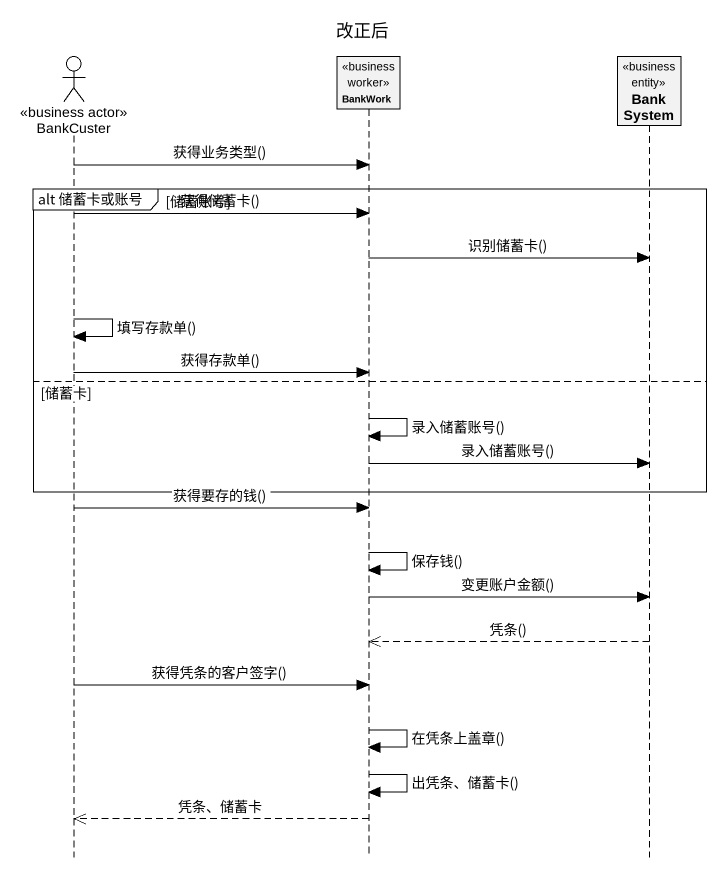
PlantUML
@startuml
title 改正后
hide footbox
actor BankCuster <<business actor>>
participant BankWork <<business worker>>
participant BankSystem <<business entity>>

BankCuster -> BankWork : 获得业务类型()
group alt 储蓄卡或账号 [储蓄账号]
  BankCuster -> BankWork : 获得储蓄卡()
  BankWork -> BankSystem : 识别储蓄卡()
  BankCuster -> BankCuster : 填写存款单()
  BankCuster -> BankWork : 获得存款单()
else 储蓄卡
  BankWork -> BankWork : 录入储蓄账号()
  BankWork -> BankSystem : 录入储蓄账号()
end
BankCuster -> BankWork : 获得要存的钱()
BankWork -> BankWork : 保存钱()
BankWork -> BankSystem : 变更账户金额()
BankSystem -->> BankWork : 凭条()
BankCuster -> BankWork : 获得凭条的客户签字()
BankWork -> BankWork : 在凭条上盖章()
BankWork -> BankWork : 出凭条、储蓄卡()
BankWork -->> BankCuster : 凭条、储蓄卡
@enduml
